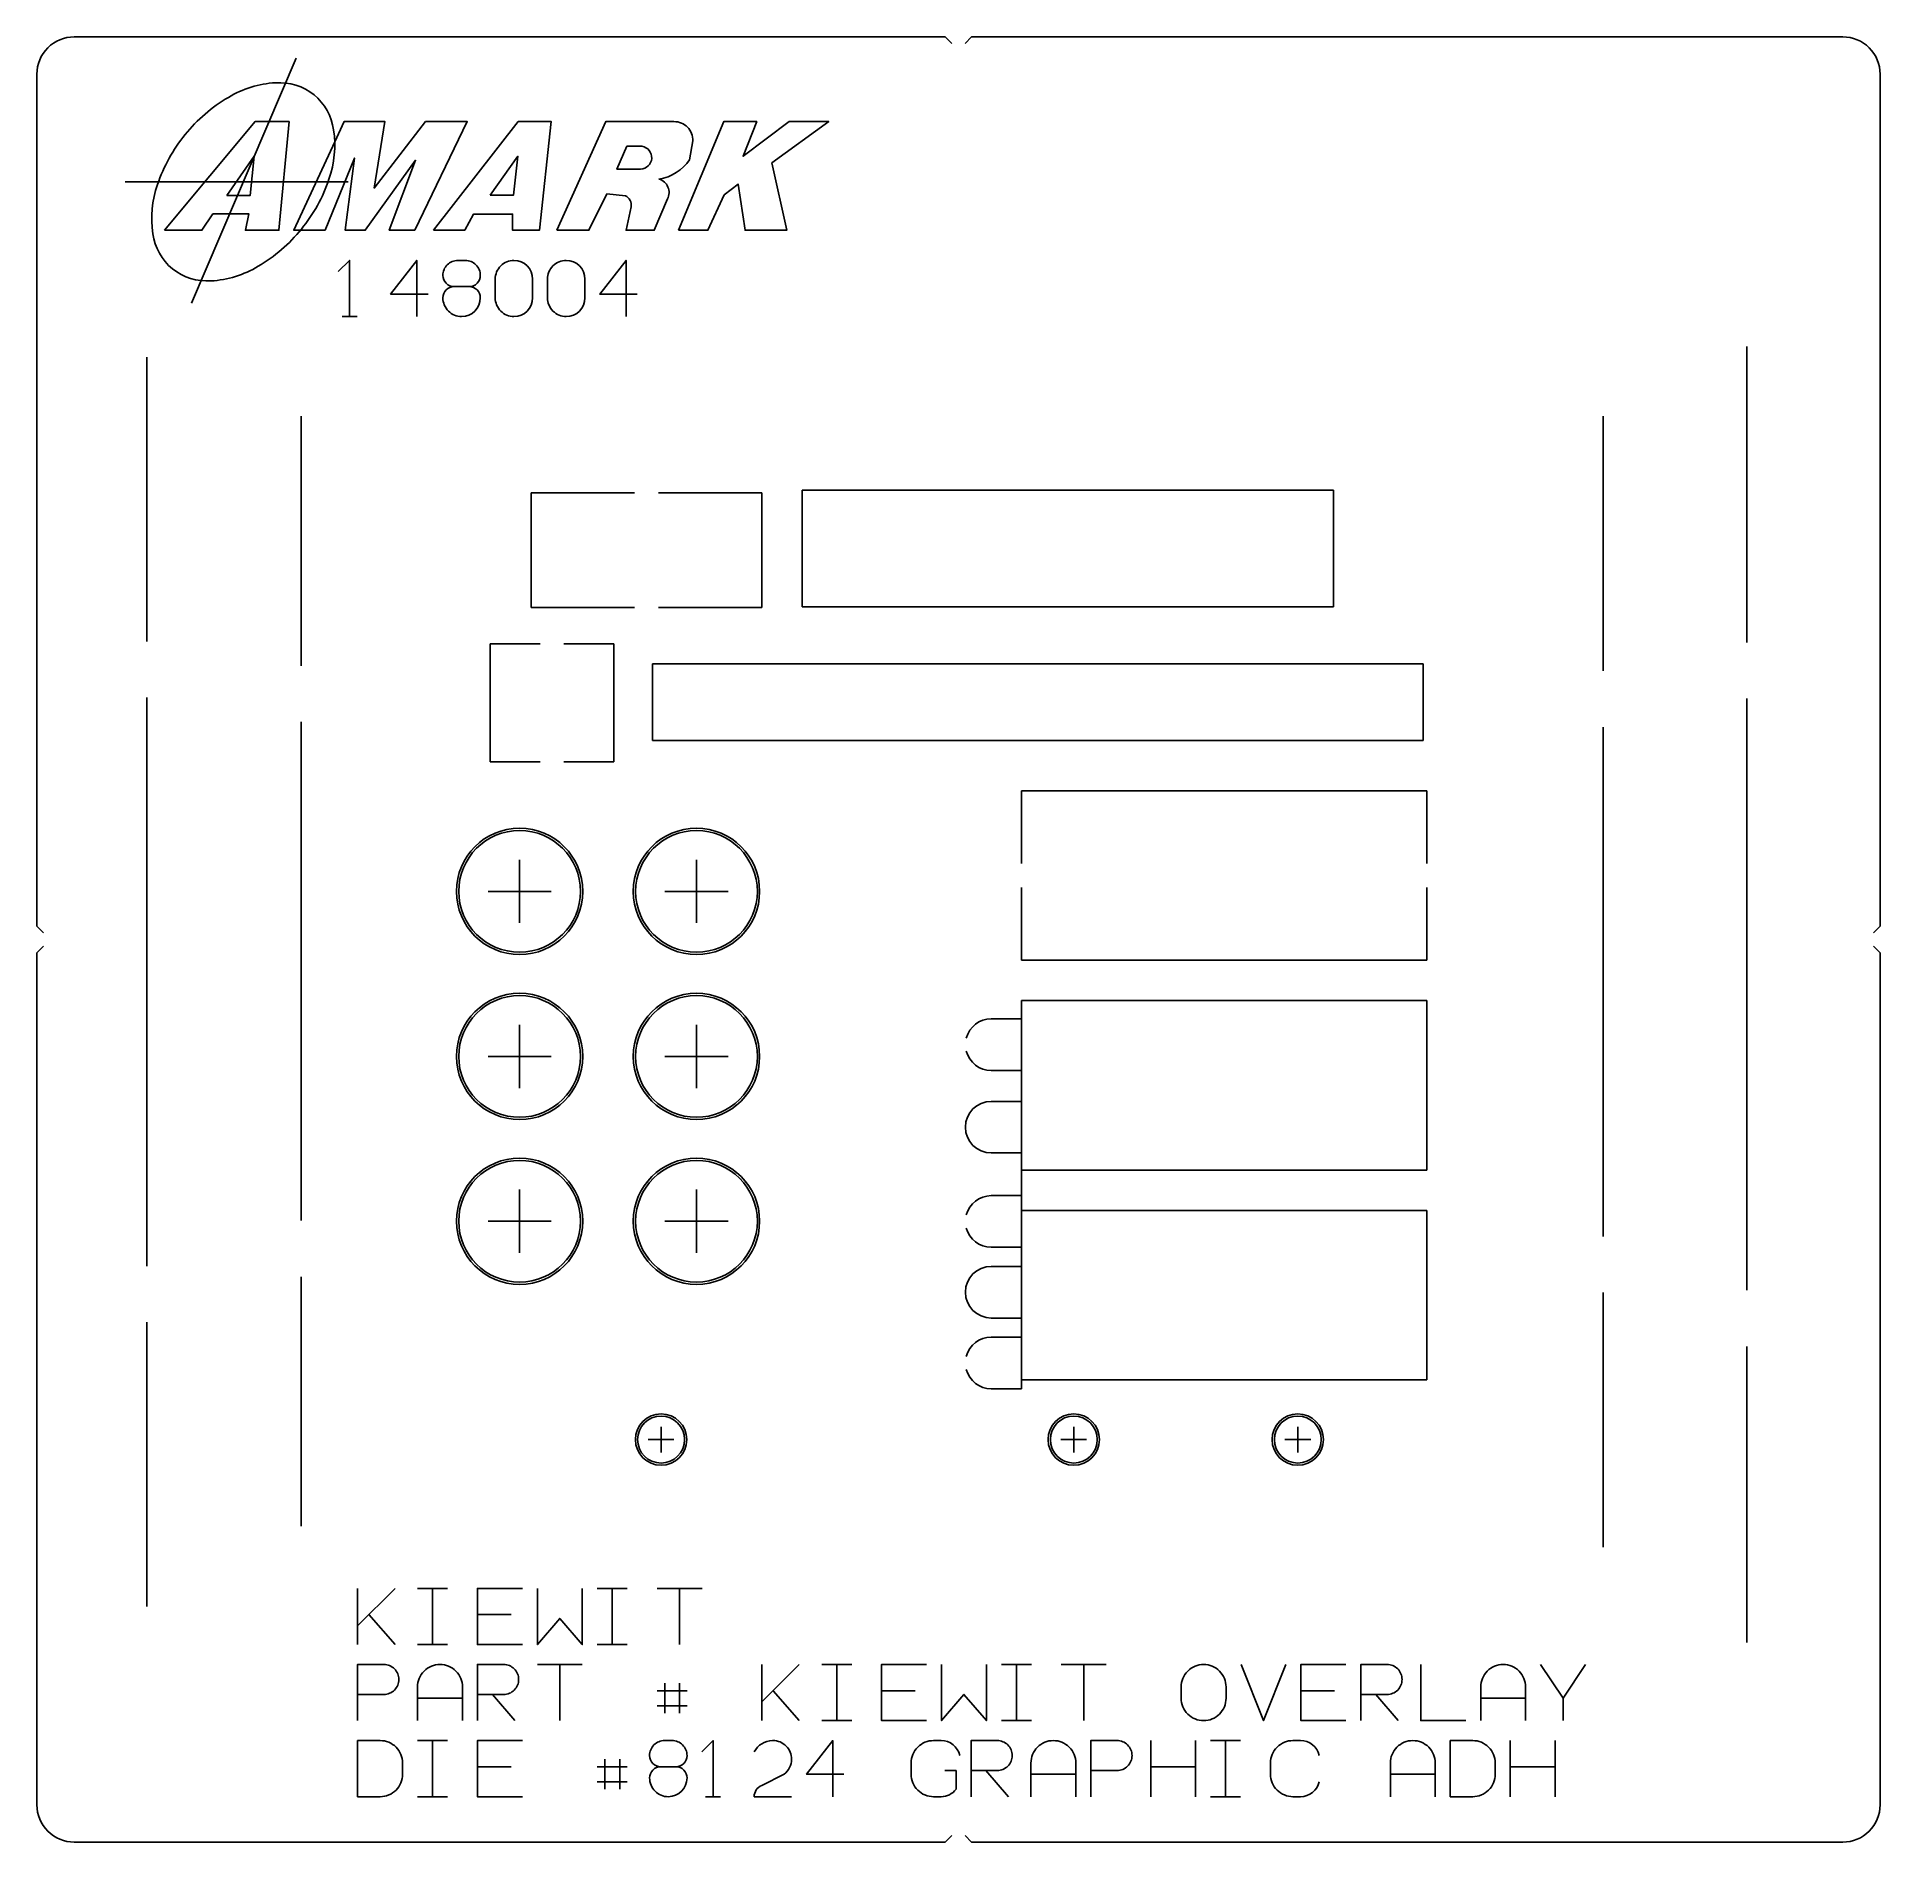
# Model space of a CAD drawing. Header units: inches. Extents: x 0 to 6.16, y 0 to 6.03.
import ezdxf

# ---------------------------------------------------------------- set-up
doc = ezdxf.new("R2010")
doc.units = ezdxf.units.IN

msp = doc.modelspace()

# ---------------------------------------------------------------- linework, layer by layer
at = {"layer": 'FNL_DIMS-363', "color": 94}
for p, q in [((0.5161, 5.1394), (0.8656, 5.9569)), ((0.2949, 5.5442), (1.0393, 5.5442)), ((1.069, 5.0945), (1.019, 5.0945)), ((1.0712, 0.7222), (1.1962, 0.8472)), ((1.0712, 0.8472), (1.0712, 0.6597)), ((1.3712, 0.8472), (1.2712, 0.8472)), ((1.3212, 0.8472), (1.3212, 0.6597)), ((1.8714, 0.8472), (1.9714, 0.8472)), ((1.9214, 0.8472), (1.9214, 0.6597)), ((2.0714, 0.8472), (2.2214, 0.8472)), ((2.1464, 0.6597), (2.1464, 0.8472)), ((1.1962, 0.6597), (1.1087, 0.7597)), ((1.5838, 0.7597), (1.4713, 0.7597)), ((1.2712, 0.6597), (1.3712, 0.6597)), ((1.8714, 0.6597), (1.9714, 0.6597)), ((1.8213, 0.5932), (1.6713, 0.5932)), ((1.7463, 0.5932), (1.7463, 0.4057)), ((2.5457, 0.5932), (2.4207, 0.4682)), ((2.4207, 0.4057), (2.4207, 0.5932)), ((2.6208, 0.5932), (2.7208, 0.5932)), ((2.6708, 0.4057), (2.6708, 0.5932)), ((3.2209, 0.5932), (3.3209, 0.5932)), ((3.2709, 0.5932), (3.2709, 0.4057)), ((3.4209, 0.5932), (3.5709, 0.5932)), ((3.4959, 0.4057), (3.4959, 0.5932)), ((5.0963, 0.4807), (5.1713, 0.5932)), ((1.5963, 0.4057), (1.5213, 0.4932)), ((2.0714, 0.5057), (2.1714, 0.5057)), ((2.0964, 0.4307), (2.0964, 0.5307)), ((2.1464, 0.5307), (2.1464, 0.4307)), ((2.4582, 0.5057), (2.5457, 0.4057)), ((2.9333, 0.5057), (2.8208, 0.5057)), ((4.3336, 0.5057), (4.2211, 0.5057)), ((4.4712, 0.4932), (4.5462, 0.4057)), ((1.2712, 0.4807), (1.4212, 0.4807)), ((2.1714, 0.4557), (2.0714, 0.4557)), ((4.9713, 0.4807), (4.8213, 0.4807)), ((2.7208, 0.4057), (2.6208, 0.4057)), ((3.2209, 0.4057), (3.3209, 0.4057)), ((1.2712, 0.3392), (1.3712, 0.3392)), ((1.3212, 0.1517), (1.3212, 0.3392)), ((3.7194, 0.3392), (3.7194, 0.1517)), ((3.8694, 0.3392), (3.8694, 0.1517)), ((3.9195, 0.3392), (4.0195, 0.3392)), ((3.9695, 0.1517), (3.9695, 0.3392)), ((4.9197, 0.3392), (4.9197, 0.1517)), ((5.0697, 0.3392), (5.0697, 0.1517)), ((1.5838, 0.2517), (1.4713, 0.2517)), ((1.9714, 0.2517), (1.8714, 0.2517)), ((1.8964, 0.2767), (1.8964, 0.1767)), ((1.9464, 0.1767), (1.9464, 0.2767)), ((3.8694, 0.2517), (3.7194, 0.2517)), ((4.9197, 0.2517), (5.0697, 0.2517)), ((1.8714, 0.2017), (1.9714, 0.2017)), ((3.1693, 0.2392), (3.2443, 0.1517)), ((3.4693, 0.2267), (3.3193, 0.2267)), ((4.6696, 0.2267), (4.5196, 0.2267)), ((1.2712, 0.1517), (1.3712, 0.1517)), ((2.2832, 0.1517), (2.2332, 0.1517)), ((3.9195, 0.1517), (4.0195, 0.1517))]:
    msp.add_line(p, q, dxfattribs=at)
at = {"layer": 'FNL_DIMS-363', "color": 5}
for p, q in [((5.7104, 4.9942), (5.7104, 4.0062)), ((0.367, 4.9589), (0.367, 4.0097)), ((1.9957, 4.5056), (1.6509, 4.5056)), ((1.6509, 4.5056), (1.6509, 4.1234)), ((2.4206, 4.5056), (2.0757, 4.5056)), ((2.4206, 4.1234), (2.4206, 4.5056)), ((3.3489, 4.5145), (2.5553, 4.5145)), ((2.5553, 4.5145), (2.5553, 4.1256)), ((4.33, 4.5145), (3.5364, 4.5145)), ((4.33, 4.1256), (4.33, 4.5145)), ((2.5553, 4.1256), (3.3489, 4.1256)), ((3.5364, 4.1256), (4.33, 4.1256)), ((1.6509, 4.1234), (1.9957, 4.1234)), ((2.0757, 4.1234), (2.4206, 4.1234)), ((1.6801, 4.0019), (1.514, 4.0019)), ((1.514, 4.0019), (1.514, 3.6079)), ((1.9262, 4.0019), (1.7601, 4.0019)), ((1.9262, 3.6079), (1.9262, 4.0019)), ((2.0554, 3.6787), (2.0554, 3.9352)), ((2.0554, 3.9352), (3.2486, 3.9352)), ((3.4361, 3.9352), (4.6293, 3.9352)), ((4.6293, 3.9352), (4.6293, 3.6787)), ((0.367, 3.8222), (0.367, 1.9239)), ((5.7104, 3.8187), (5.7104, 1.8427)), ((3.2486, 3.6787), (2.0554, 3.6787)), ((4.6293, 3.6787), (3.4361, 3.6787)), ((1.514, 3.6079), (1.6801, 3.6079)), ((1.7601, 3.6079), (1.9262, 3.6079)), ((3.2876, 3.2681), (3.2876, 3.5112)), ((3.2876, 3.5112), (3.8706, 3.5112)), ((4.0581, 3.5112), (4.6411, 3.5112)), ((4.6411, 3.5112), (4.6411, 3.2681)), ((3.2876, 2.945), (3.2876, 3.1881)), ((4.6411, 3.1881), (4.6411, 2.945)), ((3.8706, 2.945), (3.2876, 2.945)), ((4.6411, 2.945), (4.0581, 2.945)), ((3.8706, 2.8105), (3.2876, 2.8105)), ((3.2876, 2.8105), (3.2876, 2.4276)), ((4.6411, 2.8105), (4.0581, 2.8105)), ((4.6411, 2.5675), (4.6411, 2.8105)), ((3.1869, 2.7494), (3.2876, 2.7494)), ((3.2876, 2.5769), (3.1869, 2.5769)), ((4.6411, 2.2444), (4.6411, 2.4875)), ((3.2876, 2.3476), (3.2876, 1.8764)), ((3.2876, 2.2444), (3.8706, 2.2444)), ((4.0581, 2.2444), (4.6411, 2.2444)), ((3.1869, 2.1588), (3.2876, 2.1588)), ((3.2876, 2.1097), (3.8706, 2.1097)), ((4.0581, 2.1097), (4.6411, 2.1097)), ((4.6411, 2.1097), (4.6411, 1.8666)), ((3.2876, 1.9863), (3.1869, 1.9863)), ((3.2876, 1.7964), (3.2876, 1.514)), ((4.6411, 1.7866), (4.6411, 1.5435)), ((0.367, 1.7364), (0.367, 0.7872)), ((3.1869, 1.6865), (3.2876, 1.6865)), ((5.7104, 1.6552), (5.7104, 0.6672)), ((3.8706, 1.5435), (3.2876, 1.5435)), ((4.6411, 1.5435), (4.0581, 1.5435)), ((3.2876, 1.514), (3.1869, 1.514))]:
    msp.add_line(p, q, dxfattribs=at)
at = {"layer": 'FNL_DIMS-363', "color": 1}
for p, q in [((0.8823, 4.7613), (0.8823, 3.9285)), ((5.2304, 4.7613), (5.2304, 3.9109)), ((0.8823, 3.741), (0.8823, 2.0756)), ((5.2304, 3.7234), (5.2304, 2.0227)), ((0.8823, 1.8881), (0.8823, 1.0554)), ((5.2304, 1.8352), (5.2304, 0.9849))]:
    msp.add_line(p, q, dxfattribs=at)
at = {"layer": 'FNL_DIMS-363', "color": 4}
for p, q in [((3.3489, 4.5145), (3.5364, 4.5145)), ((3.5364, 4.1256), (3.3489, 4.1256)), ((3.4361, 3.9352), (3.2486, 3.9352)), ((3.2486, 3.6787), (3.4361, 3.6787)), ((3.8706, 3.5112), (4.0581, 3.5112)), ((4.0581, 2.945), (3.8706, 2.945)), ((4.0581, 2.8105), (3.8706, 2.8105)), ((4.6411, 2.4875), (4.6411, 2.5675)), ((3.2876, 2.4276), (3.2876, 2.3476)), ((3.8706, 2.2444), (4.0581, 2.2444)), ((4.0581, 2.1097), (3.8706, 2.1097)), ((3.2876, 1.8764), (3.2876, 1.7964)), ((4.6411, 1.7866), (4.6411, 1.8666)), ((3.8706, 1.5435), (4.0581, 1.5435))]:
    msp.add_line(p, q, dxfattribs=at)
at = {"layer": 'FNL_DIMS-363', "color": 2}
for p, q in [((1.612, 3.2805), (1.612, 3.0695)), ((2.2026, 3.2805), (2.2026, 3.0695)), ((1.7174, 3.175), (1.5065, 3.175)), ((2.308, 3.175), (2.0971, 3.175)), ((1.612, 2.7293), (1.612, 2.5183)), ((2.2026, 2.7293), (2.2026, 2.5183)), ((1.7174, 2.6238), (1.5065, 2.6238)), ((2.308, 2.6238), (2.0971, 2.6238)), ((1.612, 2.1789), (1.612, 1.968)), ((2.2026, 2.1789), (2.2026, 1.968)), ((1.7174, 2.0735), (1.5065, 2.0735)), ((2.308, 2.0735), (2.0971, 2.0735)), ((2.0844, 1.3873), (2.0844, 1.3013)), ((3.4625, 1.3873), (3.4625, 1.3013)), ((4.2105, 1.3873), (4.2105, 1.3013)), ((2.1274, 1.3443), (2.0414, 1.3443)), ((3.5054, 1.3443), (3.4195, 1.3443)), ((4.2535, 1.3443), (4.1675, 1.3443))]:
    msp.add_line(p, q, dxfattribs=at)
at = {"layer": 'FNL_DIMS-363', "color": 94}
for points in [[(0.8832, 5.3867, -0.091194), (0.739, 5.2623, -0.121833), (0.5815, 5.2135, -0.182475), (0.4528, 5.2533, -0.182475), (0.3874, 5.3711, -0.121833), (0.4029, 5.5353, -0.091194), (0.4952, 5.702, -0.091194), (0.6394, 5.8264, -0.121833), (0.7969, 5.8752, -0.182475), (0.9256, 5.8354, -0.182475), (0.991, 5.7176, -0.121833), (0.9755, 5.5534, -0.091194), (0.8832, 5.3867)], [(1.7368, 5.3824), (1.8997, 5.7454), (2.1275, 5.7454, -0.434165), (2.1901, 5.6809), (2.1796, 5.6179, -0.203123), (2.0776, 5.5534, -0.468598), (2.1061, 5.4874), (2.0615, 5.3824), (1.9677, 5.3824), (1.9846, 5.4604, 0.325835), (1.9651, 5.4979), (1.9036, 5.5039), (1.8436, 5.3824), (1.7368, 5.3824)], [(1.9696, 5.6629), (2.0205, 5.6629, -0.909286), (2.0161, 5.5864), (1.9368, 5.5864), (1.9696, 5.6629)], [(1.4433, 5.1945, 0.414134), (1.4808, 5.232, 0.414273), (1.4308, 5.282), (1.4058, 5.282, 0.414273), (1.3558, 5.232, 0.414134), (1.3933, 5.1945), (1.4433, 5.1945, -0.414214), (1.4808, 5.157, -0.414166), (1.4183, 5.0945, -0.414214), (1.3558, 5.157, -0.414214), (1.3933, 5.1945)], [(1.5305, 5.157, 0.414214), (1.593, 5.0945, 0.414166), (1.6555, 5.157), (1.6555, 5.2195, 0.414166), (1.593, 5.282, 0.414214), (1.5305, 5.2195), (1.5305, 5.157)], [(1.7051, 5.157, 0.414214), (1.7676, 5.0945, 0.414166), (1.8301, 5.157), (1.8301, 5.2195, 0.414166), (1.7676, 5.282, 0.414214), (1.7051, 5.2195), (1.7051, 5.157)], [(1.0712, 0.4932), (1.1587, 0.4932, 0.414214), (1.2087, 0.5432, 0.414273), (1.1587, 0.5932), (1.0712, 0.5932), (1.0712, 0.4057)], [(1.4212, 0.4057), (1.4212, 0.5182, 0.414214), (1.3462, 0.5932, 0.414214), (1.2712, 0.5182), (1.2712, 0.4057)], [(1.4713, 0.4932), (1.5588, 0.4932, 0.414214), (1.6088, 0.5432, 0.414273), (1.5588, 0.5932), (1.4713, 0.5932), (1.4713, 0.4057)], [(3.821, 0.4807, 0.414214), (3.896, 0.4057, 0.414214), (3.971, 0.4807), (3.971, 0.5182, 0.414214), (3.896, 0.5932, 0.414214), (3.821, 0.5182), (3.821, 0.4807)], [(4.4212, 0.4057), (4.4212, 0.5932), (4.5087, 0.5932, -0.414273), (4.5587, 0.5432, -0.414214), (4.5087, 0.4932), (4.4212, 0.4932)], [(4.8213, 0.4057), (4.8213, 0.5182, -0.414214), (4.8963, 0.5932, -0.414214), (4.9713, 0.5182), (4.9713, 0.4057)], [(1.0712, 0.1517), (1.1462, 0.1517, 0.414214), (1.2212, 0.2267), (1.2212, 0.2642, 0.414214), (1.1462, 0.3392), (1.0712, 0.3392), (1.0712, 0.1517)], [(2.0835, 0.2517, 0.414214), (2.046, 0.2142, 0.414214), (2.1085, 0.1517, 0.414166), (2.171, 0.2142, 0.414214), (2.1335, 0.2517), (2.0835, 0.2517, -0.414134), (2.046, 0.2892, -0.414273), (2.096, 0.3392), (2.121, 0.3392, -0.414273), (2.171, 0.2892, -0.414134), (2.1335, 0.2517)], [(2.3953, 0.3017, -0.272654), (2.4566, 0.3392), (2.4578, 0.3392, -0.414214), (2.5203, 0.2767, -0.235746), (2.4954, 0.2268), (2.4203, 0.1892, 0.303117), (2.3953, 0.1517), (2.5203, 0.1517)], [(3.0318, 0.2392), (3.0693, 0.2392), (3.0693, 0.1767, -0.235746), (3.0193, 0.1517), (2.9943, 0.1517, -0.414214), (2.9193, 0.2267), (2.9193, 0.2642, -0.414214), (2.9943, 0.3392), (3.0193, 0.3392, -0.34921), (3.0817, 0.2895)], [(3.1193, 0.2392), (3.2068, 0.2392, 0.414214), (3.2568, 0.2892, 0.414273), (3.2068, 0.3392), (3.1193, 0.3392), (3.1193, 0.1517)], [(3.3193, 0.1517), (3.3193, 0.2642, -0.414214), (3.3943, 0.3392, -0.414214), (3.4693, 0.2642), (3.4693, 0.1517)], [(3.5194, 0.1517), (3.5194, 0.3392), (3.6069, 0.3392, -0.414273), (3.6569, 0.2892, -0.414214), (3.6069, 0.2392), (3.5194, 0.2392)], [(4.282, 0.2895, 0.34921), (4.2195, 0.3392), (4.1945, 0.3392, 0.414214), (4.1195, 0.2642), (4.1195, 0.2267, 0.414214), (4.1945, 0.1517), (4.2197, 0.1517, 0.349786), (4.282, 0.2017)], [(4.5196, 0.1517), (4.5196, 0.2642, -0.414214), (4.5946, 0.3392, -0.414214), (4.6696, 0.2642), (4.6696, 0.1517)], [(4.7197, 0.1517), (4.7947, 0.1517, 0.414214), (4.8697, 0.2267), (4.8697, 0.2642, 0.414214), (4.7947, 0.3392), (4.7197, 0.3392), (4.7197, 0.1517)]]:
    msp.add_lwpolyline(points, format="xyb", dxfattribs=at)
for points in [[(0.4266, 5.3824), (0.7286, 5.7454), (0.8422, 5.7454), (0.8084, 5.3824), (0.6966, 5.3824), (0.7081, 5.4373), (0.5877, 5.4373), (0.5511, 5.3824), (0.4266, 5.3824)], [(0.963, 5.3824), (0.858, 5.3824), (0.9946, 5.6774), (1.0261, 5.7454), (1.1623, 5.7454), (1.1266, 5.5234), (1.2982, 5.7454), (1.4371, 5.7454), (1.2616, 5.3824), (1.1766, 5.3824), (1.2646, 5.6164), (1.0966, 5.3824), (1.0298, 5.3824), (1.0606, 5.6239), (0.963, 5.3824)], [(1.3247, 5.3824), (1.6072, 5.7454), (1.7176, 5.7454), (1.6779, 5.3824), (1.5886, 5.3824), (1.5886, 5.4364), (1.4581, 5.4364), (1.4288, 5.3824), (1.3247, 5.3824)], [(2.1426, 5.3824), (2.2938, 5.7454), (2.4037, 5.7454), (2.3581, 5.6299), (2.5125, 5.7454), (2.6442, 5.7454), (2.4541, 5.6074), (2.5041, 5.3824), (2.3648, 5.3824), (2.3416, 5.5369), (2.2951, 5.5009), (2.2408, 5.3824), (2.1426, 5.3824)], [(0.6347, 5.499), (0.7258, 5.6299), (0.7125, 5.499), (0.6347, 5.499)], [(1.5136, 5.4994), (1.6066, 5.6299), (1.5912, 5.4994), (1.5136, 5.4994)], [(1.044, 5.0945), (1.044, 5.282), (1.0065, 5.2445)], [(1.3062, 5.1695), (1.1812, 5.1695), (1.2687, 5.282), (1.2687, 5.0945)], [(1.9673, 5.0945), (1.9673, 5.282), (1.8798, 5.1695), (2.0048, 5.1695)], [(1.6213, 0.6597), (1.4713, 0.6597), (1.4713, 0.8472), (1.6213, 0.8472)], [(1.6713, 0.8472), (1.6713, 0.6597), (1.7463, 0.7472), (1.8213, 0.6597), (1.8213, 0.8472)], [(2.9708, 0.5932), (2.8208, 0.5932), (2.8208, 0.4057), (2.9708, 0.4057)], [(3.0209, 0.5932), (3.0209, 0.4057), (3.0959, 0.4932), (3.1709, 0.4057), (3.1709, 0.5932)], [(4.0211, 0.5932), (4.0961, 0.4057), (4.1711, 0.5932)], [(4.3711, 0.5932), (4.2211, 0.5932), (4.2211, 0.4057), (4.3711, 0.4057)], [(4.7712, 0.4057), (4.6212, 0.4057), (4.6212, 0.5932)], [(5.0963, 0.4057), (5.0963, 0.4807), (5.0213, 0.5932)], [(1.6213, 0.3392), (1.4713, 0.3392), (1.4713, 0.1517), (1.6213, 0.1517)], [(2.2207, 0.3017), (2.2582, 0.3392), (2.2582, 0.1517)], [(2.6575, 0.1517), (2.6575, 0.3392), (2.57, 0.2267), (2.695, 0.2267)]]:
    msp.add_lwpolyline(points, dxfattribs=at)
at = {"layer": 'FNL_DIMS-363', "color": 5}
for points in [[(3.1034, 2.6849, -0.341316), (3.1869, 2.7494)], [(3.1869, 2.5769, -0.341316), (3.1034, 2.6414)], [(3.2876, 2.3013), (3.1869, 2.3013, -1), (3.1869, 2.4738), (3.2876, 2.4738)], [(3.1034, 2.0943, -0.341316), (3.1869, 2.1588)], [(3.1869, 1.9863, -0.341316), (3.1034, 2.0508)], [(3.2876, 1.7502), (3.1869, 1.7502, -1), (3.1869, 1.9227), (3.2876, 1.9227)], [(3.1034, 1.622, -0.341316), (3.1869, 1.6865)], [(3.1869, 1.514, -0.341316), (3.1034, 1.5785)]]:
    msp.add_lwpolyline(points, format="xyb", dxfattribs=at)
at = {"layer": 'FNL_DIMS-363', "color": 2}
for centre, radius in [((1.612, 3.175), 0.2109), ((2.2026, 3.175), 0.2109), ((1.612, 2.6238), 0.2109), ((2.2026, 2.6238), 0.2109), ((1.612, 2.0735), 0.2109), ((2.2026, 2.0735), 0.2109), ((2.0844, 1.3443), 0.0859), ((3.4625, 1.3443), 0.0859), ((4.2105, 1.3443), 0.0859)]:
    msp.add_circle(centre, radius, dxfattribs=at)
at = {"layer": 'FNL_DIMS-363', "color": 92}
for centre, radius in [((1.612, 3.175), 0.2032), ((2.2026, 3.175), 0.2032), ((1.612, 2.6238), 0.2032), ((2.2026, 2.6238), 0.2032), ((1.612, 2.0735), 0.2032), ((2.2026, 2.0735), 0.2032), ((2.0844, 1.3443), 0.0783), ((3.4625, 1.3443), 0.0783), ((4.2105, 1.3443), 0.0783)]:
    msp.add_circle(centre, radius, dxfattribs=at)
at = {"layer": 'GRIP', "color": 110}
for p, q in [((3.0335, 6.0285), (0.125, 6.0285)), ((3.0555, 6.0065), (3.0335, 6.0285)), ((3.1215, 6.0285), (3.0995, 6.0065)), ((6.0301, 6.0285), (3.1215, 6.0285)), ((0, 5.9035), (0, 3.0582)), ((6.1551, 3.0582), (6.1551, 5.9035)), ((0, 3.0582), (0.022, 3.0362)), ((6.1331, 3.0362), (6.1551, 3.0582)), ((0.022, 2.9922), (0, 2.9702)), ((0, 2.9702), (0, 0.125)), ((6.1551, 2.9702), (6.1331, 2.9922)), ((6.1551, 0.125), (6.1551, 2.9702)), ((0.125, 0), (3.0335, 0)), ((3.0335, 0), (3.0555, 0.022)), ((3.0995, 0.022), (3.1215, 0)), ((3.1215, 0), (6.0301, 0))]:
    msp.add_line(p, q, dxfattribs=at)
for points in [[(0.125, 6.0285, 0.414214), (0, 5.9035)], [(6.1551, 5.9035, 0.414214), (6.0301, 6.0285)], [(0, 0.125, 0.414214), (0.125, 0)], [(6.0301, 0, 0.414214), (6.1551, 0.125)]]:
    msp.add_lwpolyline(points, format="xyb", dxfattribs=at)

doc.saveas('drawing.dxf')
